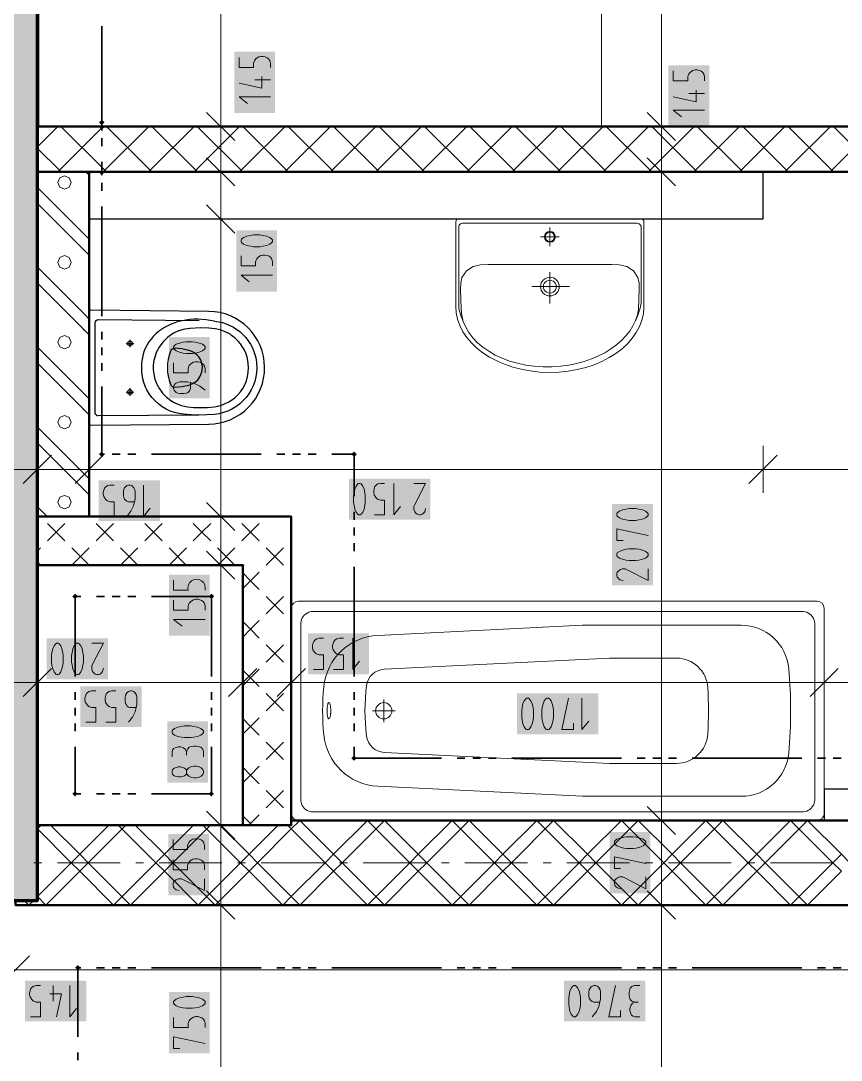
# Model space of a CAD drawing. Header units: millimetres. Extents: x 0 to 594, y 0 to 420.
# Drawn here: x 177.76 to 201.73, y 231.78 to 262.16 of the extents above; entities that cross this region are included whole.
import ezdxf

# ---------------------------------------------------------------- set-up
doc = ezdxf.new("R2010")
doc.units = ezdxf.units.MM
doc.header["$LTSCALE"] = 8
for name, color, linetype in [('PDF_Instalacni prizdivka do 1m', 7, 'Continuous'), ('PDF_Instalacni prizdivky', 7, 'Continuous'), ('PDF_Koty delkove', 7, 'Continuous'), ('PDF_Kuchyne', 7, 'Continuous'), ('PDF_Osy hlavni', 7, 'Continuous'), ('PDF_Pozarni useky', 7, 'Continuous'), ('PDF_Pricky CP', 7, 'Continuous'), ('PDF_Pricky zdene', 7, 'Continuous'), ('PDF_Sanita', 7, 'Continuous'), ('PDF_Steny akusticke', 7, 'Continuous'), ('PDF_Steny obvodove nosne', 7, 'Continuous')]:
    doc.layers.add(name, color=color, linetype=linetype)

msp = doc.modelspace()

# ---------------------------------------------------------------- hatches: boundary and pattern name
at = {"layer": 'PDF_Steny obvodove nosne', "true_color": 0xc0c0c0, "transparency": 33554559}
msp.add_hatch(color=9, dxfattribs=at).paths.add_polyline_path([(176.414, 316.773), (176.414, 236.45), (178.246, 236.45), (178.246, 319), (178.246, 321.269), (176.414, 320.656)])

# ---------------------------------------------------------------- linework, layer by layer
at = {"layer": 'PDF_Instalacni prizdivka do 1m', "lineweight": 25}
for points in [[(199.448, 257.744), (179.757, 257.744), (179.757, 256.371), (199.448, 256.371)], [(201.234, 238.786), (209.569, 238.786), (209.569, 239.702), (201.234, 239.702)]]:
    msp.add_lwpolyline(points, close=True, dxfattribs=at)
at = {"layer": 'PDF_Instalacni prizdivky', "lineweight": 50}
msp.add_lwpolyline([(178.246, 257.744), (178.246, 247.67), (178.246, 247.67), (179.757, 247.67), (179.757, 257.744), (178.291, 257.744)], close=True, dxfattribs=at)
at = {"layer": 'PDF_Instalacni prizdivky', "lineweight": 9}
for points in [[(179.757, 257.648), (179.661, 257.744)], [(179.757, 255.78), (179.619, 255.917), (178.246, 257.291)], [(179.386, 255.684), (178.246, 256.824)], [(179.619, 255.45), (179.386, 255.684)], [(179.757, 255.313), (179.619, 255.45)], [(179.757, 253.444), (179.619, 253.582), (178.246, 254.956)], [(179.386, 253.348), (178.246, 254.488)], [(179.619, 253.115), (179.386, 253.348)], [(179.757, 252.977), (179.619, 253.115)], [(179.757, 251.109), (179.619, 251.246), (178.246, 252.62)], [(179.386, 251.013), (178.246, 252.153)], [(179.619, 250.779), (179.386, 251.013)], [(179.757, 250.642), (179.619, 250.779)], [(179.757, 248.773), (179.619, 248.911), (178.246, 250.285)], [(179.386, 248.677), (178.246, 249.817)], [(179.619, 248.444), (179.386, 248.677)], [(179.757, 248.306), (179.619, 248.444)], [(178.525, 247.67), (178.246, 247.949)]]:
    msp.add_lwpolyline(points, dxfattribs=at)
for points in [[(179.035, 257.631), (178.897, 257.574), (178.839, 257.435), (178.897, 257.297), (179.035, 257.239), (179.174, 257.297), (179.232, 257.435), (179.174, 257.574)], [(179.035, 255.296), (178.897, 255.238), (178.839, 255.1), (178.897, 254.961), (179.035, 254.904), (179.174, 254.961), (179.232, 255.1), (179.174, 255.238)], [(179.035, 252.96), (178.897, 252.903), (178.839, 252.764), (178.897, 252.626), (179.035, 252.568), (179.174, 252.626), (179.232, 252.764), (179.174, 252.903)], [(179.035, 250.625), (178.897, 250.568), (178.839, 250.429), (178.897, 250.29), (179.035, 250.233), (179.174, 250.29), (179.232, 250.429), (179.174, 250.568)], [(179.035, 248.289), (178.897, 248.232), (178.839, 248.093), (178.897, 247.955), (179.035, 247.897), (179.174, 247.955), (179.232, 248.093), (179.174, 248.232)]]:
    msp.add_lwpolyline(points, close=True, dxfattribs=at)
at = {"layer": 'PDF_Instalacni prizdivky', "lineweight": 9, "transparency": 33554559}
for points in [[(179.584, 255.446), (179.564, 255.466), (179.605, 255.466), (179.584, 255.487)], [(179.584, 253.11), (179.564, 253.131), (179.605, 253.131), (179.584, 253.152)], [(179.584, 250.775), (179.564, 250.795), (179.605, 250.795), (179.584, 250.816)], [(179.584, 248.439), (179.564, 248.46), (179.605, 248.46), (179.584, 248.481)]]:
    msp.add_solid(points, dxfattribs=at)
at = {"layer": 'PDF_Koty delkove', "lineweight": 18}
for points in [[(183.6, 257.744), (183.6, 259.072), (183.6, 319)], [(196.478, 190.656), (196.478, 207.784), (196.478, 216.165), (196.478, 217.812), (196.478, 220.285), (196.478, 222.575), (196.478, 236.313), (196.478, 238.786), (196.478, 257.744), (196.478, 259.072), (196.478, 313.476)], [(184.136, 261.093), (184.136, 260.799), (184.563, 260.799), (184.563, 260.922), (184.594, 261.007), (184.64, 261.056), (184.716, 261.105), (184.776, 261.117), (184.837, 261.117), (184.899, 261.105), (184.959, 261.081), (185.005, 261.044), (185.036, 260.995), (185.052, 260.922), (185.052, 260.799)], [(196.822, 260.699), (196.822, 260.405), (197.249, 260.405), (197.249, 260.528), (197.28, 260.613), (197.325, 260.662), (197.401, 260.71), (197.462, 260.723), (197.523, 260.723), (197.585, 260.71), (197.645, 260.686), (197.691, 260.65), (197.722, 260.601), (197.738, 260.528), (197.738, 260.405)], [(184.807, 260.53), (184.807, 260.187), (184.136, 260.335)], [(185.052, 260.432), (184.594, 260.432)], [(197.493, 260.136), (197.493, 259.793), (196.822, 259.941)], [(185.052, 259.943), (184.136, 259.943), (184.379, 259.748)], [(197.738, 260.038), (197.28, 260.038)], [(184.012, 258.66), (183.188, 259.485)], [(196.89, 258.66), (196.065, 259.485)], [(197.738, 259.549), (196.822, 259.549), (197.065, 259.354)], [(184.287, 259.072), (183.6, 259.072), (182.913, 259.072)], [(197.164, 259.072), (196.478, 259.072), (195.791, 259.072)], [(184.012, 257.332), (183.188, 258.157)], [(196.89, 257.332), (196.065, 258.157)], [(184.287, 257.744), (183.6, 257.744), (182.913, 257.744)], [(183.6, 141.932), (183.6, 145.412), (183.6, 154.527), (183.6, 159.928), (183.6, 165.806), (183.6, 167.639), (183.6, 195.281), (183.6, 196.61), (183.6, 217.812), (183.6, 220.102), (183.6, 222.575), (183.6, 229.444), (183.6, 236.313), (183.6, 238.648), (183.6, 246.25), (183.6, 247.67), (183.6, 256.371), (183.6, 257.744)], [(197.164, 257.744), (196.478, 257.744), (195.791, 257.744)], [(184.012, 255.958), (183.188, 256.783)], [(184.287, 256.371), (183.6, 256.371), (182.913, 256.371)], [(184.742, 255.901), (184.559, 255.901), (184.468, 255.888), (184.361, 255.864), (184.27, 255.827), (184.208, 255.779), (184.194, 255.754), (184.194, 255.706), (184.208, 255.681), (184.27, 255.632), (184.361, 255.595), (184.468, 255.571), (184.559, 255.558), (184.742, 255.558)], [(184.742, 255.558), (184.834, 255.571), (184.941, 255.595), (185.033, 255.632), (185.094, 255.681), (185.11, 255.706), (185.11, 255.754), (185.094, 255.779), (185.033, 255.827), (184.941, 255.864), (184.834, 255.888), (184.742, 255.901)], [(184.194, 255.289), (184.194, 254.996), (184.621, 254.996), (184.621, 255.118), (184.652, 255.204), (184.697, 255.253), (184.773, 255.301), (184.834, 255.314), (184.895, 255.314), (184.957, 255.301), (185.017, 255.277), (185.063, 255.24), (185.094, 255.192), (185.11, 255.118), (185.11, 254.996)], [(185.11, 254.727), (184.194, 254.727), (184.437, 254.531)], [(182.394, 252.742), (182.302, 252.705), (182.241, 252.657), (182.226, 252.632), (182.226, 252.583), (182.241, 252.559), (182.302, 252.51), (182.394, 252.473), (182.501, 252.448), (182.592, 252.436), (182.775, 252.436), (182.866, 252.448), (182.974, 252.473), (183.065, 252.51), (183.127, 252.559), (183.142, 252.583), (183.142, 252.632), (183.127, 252.657), (183.065, 252.705), (182.974, 252.742), (182.866, 252.766), (182.775, 252.779)], [(182.775, 252.779), (182.592, 252.779), (182.501, 252.766), (182.394, 252.742)], [(182.226, 252.167), (182.226, 251.874), (182.653, 251.874), (182.653, 251.996), (182.684, 252.082), (182.73, 252.131), (182.806, 252.179), (182.866, 252.192), (182.928, 252.192), (182.989, 252.179), (183.05, 252.155), (183.095, 252.118), (183.127, 252.07), (183.142, 251.996), (183.142, 251.874)], [(183.142, 251.36), (182.989, 251.483), (182.836, 251.556), (182.623, 251.605), (182.408, 251.605), (182.348, 251.592), (182.302, 251.568), (182.272, 251.544), (182.241, 251.507), (182.226, 251.458), (182.226, 251.409), (182.241, 251.36), (182.272, 251.323), (182.302, 251.299), (182.348, 251.274), (182.408, 251.262), (182.531, 251.262), (182.592, 251.274), (182.653, 251.299), (182.699, 251.36), (182.714, 251.409), (182.714, 251.58)], [(178.658, 249.459), (177.833, 248.635)], [(178.246, 249.734), (178.246, 249.047), (178.246, 248.36)], [(180.169, 249.459), (179.345, 248.635)], [(179.757, 249.734), (179.757, 249.047), (179.757, 248.36)], [(199.86, 249.459), (199.036, 248.635)], [(199.448, 249.734), (199.448, 249.047), (199.448, 248.36)], [(210.576, 249.047), (209.569, 249.047), (204.276, 249.047), (199.448, 249.047), (179.757, 249.047), (178.246, 249.047), (176.368, 249.047)], [(180.193, 247.673), (180.486, 247.673), (180.486, 248.1), (180.364, 248.1), (180.279, 248.131), (180.23, 248.177), (180.181, 248.253), (180.169, 248.313), (180.169, 248.375), (180.181, 248.436), (180.205, 248.497), (180.242, 248.542), (180.29, 248.574), (180.364, 248.589), (180.486, 248.589)], [(180.768, 248.222), (180.756, 248.283), (180.756, 248.405), (180.768, 248.466), (180.792, 248.512), (180.817, 248.542), (180.853, 248.574), (180.902, 248.589), (180.951, 248.589), (181, 248.574), (181.037, 248.542), (181.061, 248.512), (181.086, 248.466), (181.098, 248.405), (181.098, 248.192), (181.049, 247.978), (180.976, 247.825), (180.853, 247.673)], [(181.343, 248.589), (181.343, 247.673), (181.538, 247.917)], [(188.095, 247.721), (188.389, 247.721), (188.389, 248.147), (188.266, 248.147), (188.181, 248.179), (188.132, 248.224), (188.083, 248.3), (188.071, 248.361), (188.071, 248.422), (188.083, 248.484), (188.108, 248.544), (188.144, 248.59), (188.193, 248.621), (188.266, 248.636), (188.389, 248.636)], [(188.658, 248.636), (188.658, 247.721), (188.853, 247.964)], [(189.245, 248.636), (189.588, 248.636), (189.269, 248.026), (189.245, 247.964), (189.245, 247.873), (189.269, 247.812), (189.306, 247.766), (189.343, 247.735), (189.392, 247.721), (189.44, 247.721), (189.489, 247.735)], [(181.074, 248.1), (180.902, 248.1), (180.853, 248.116), (180.817, 248.146), (180.792, 248.177), (180.768, 248.222)], [(184.012, 247.258), (183.188, 248.082)], [(184.287, 247.67), (183.6, 247.67), (182.913, 247.67)], [(189.489, 247.735), (189.526, 247.766), (189.563, 247.812), (189.588, 247.903)], [(195.724, 247.9), (195.541, 247.9), (195.45, 247.887), (195.343, 247.863), (195.251, 247.826), (195.19, 247.778), (195.175, 247.753), (195.175, 247.704), (195.19, 247.679), (195.251, 247.631), (195.343, 247.594), (195.45, 247.569), (195.541, 247.557), (195.724, 247.557), (195.815, 247.569), (195.923, 247.594), (196.014, 247.631)], [(196.014, 247.631), (196.076, 247.679), (196.091, 247.704), (196.091, 247.753), (196.076, 247.778), (196.014, 247.826), (195.923, 247.863), (195.815, 247.887), (195.724, 247.9)], [(195.358, 246.97), (195.175, 246.97), (195.175, 247.313), (196.091, 247.117)], [(184.012, 245.838), (183.188, 246.662)], [(184.287, 246.25), (183.6, 246.25), (182.913, 246.25)], [(196.091, 246.138), (196.091, 245.796), (195.48, 246.114), (195.419, 246.138), (195.327, 246.138), (195.267, 246.114), (195.221, 246.077)], [(195.221, 246.077), (195.19, 246.041), (195.175, 245.992), (195.175, 245.943), (195.19, 245.894), (195.221, 245.857), (195.267, 245.821), (195.358, 245.796)], [(182.226, 245.227), (182.226, 244.933), (182.653, 244.933), (182.653, 245.056), (182.684, 245.141), (182.73, 245.19), (182.806, 245.239), (182.866, 245.251), (182.928, 245.251), (182.989, 245.239), (183.05, 245.214), (183.095, 245.178), (183.127, 245.129), (183.142, 245.056), (183.142, 244.933)], [(183.142, 244.664), (182.226, 244.664), (182.47, 244.469)], [(186.284, 243.899), (186.296, 243.96), (186.32, 244.021), (186.357, 244.067), (186.406, 244.098), (186.479, 244.113), (186.602, 244.113)], [(186.895, 243.197), (187.189, 243.197), (187.189, 243.624), (187.066, 243.624), (186.981, 243.655), (186.932, 243.701), (186.883, 243.777), (186.871, 243.838), (186.871, 243.899), (186.883, 243.96), (186.908, 244.021), (186.944, 244.067), (186.993, 244.098), (187.066, 244.113), (187.189, 244.113)], [(187.458, 244.113), (187.458, 243.197), (187.653, 243.441)], [(178.853, 243.052), (178.878, 243.066), (178.926, 243.128), (178.963, 243.219), (178.988, 243.326), (179, 243.417), (179, 243.6), (178.988, 243.692), (178.963, 243.799), (178.926, 243.891), (178.878, 243.952), (178.853, 243.968), (178.804, 243.968), (178.779, 243.952), (178.731, 243.891), (178.694, 243.799), (178.67, 243.692), (178.657, 243.6)], [(179.832, 243.968), (180.174, 243.968), (179.856, 243.357), (179.832, 243.295), (179.832, 243.204), (179.856, 243.143), (179.893, 243.097), (179.929, 243.066), (179.978, 243.052), (180.027, 243.052), (180.076, 243.066), (180.113, 243.097), (180.149, 243.143), (180.174, 243.234)], [(186.308, 243.197), (186.602, 243.197), (186.602, 243.624), (186.479, 243.624), (186.394, 243.655), (186.345, 243.701), (186.296, 243.777), (186.284, 243.838), (186.284, 243.899)], [(178.246, 243.504), (178.246, 242.817), (178.246, 242.13)], [(178.657, 243.6), (178.657, 243.417), (178.67, 243.326), (178.694, 243.219), (178.731, 243.128), (178.779, 243.066), (178.804, 243.052), (178.853, 243.052)], [(184.245, 243.504), (184.245, 242.817), (184.245, 242.13)], [(185.664, 243.504), (185.664, 242.817), (185.664, 242.13)], [(201.234, 243.504), (201.234, 242.817), (201.234, 242.13)], [(178.658, 243.229), (177.833, 242.405)], [(184.657, 243.229), (183.832, 242.405)], [(186.076, 243.229), (185.252, 242.405)], [(201.646, 243.229), (200.822, 242.405)], [(209.569, 242.817), (206.008, 242.817), (202.303, 242.817), (201.234, 242.817), (199.958, 242.817), (196.414, 242.817), (185.664, 242.817), (184.245, 242.817), (178.246, 242.817), (176.414, 242.817), (167.072, 242.817), (164.736, 242.817)], [(179.633, 242.358), (179.646, 242.42), (179.67, 242.48), (179.707, 242.526), (179.755, 242.557), (179.828, 242.573), (179.951, 242.573)], [(180.244, 241.657), (180.538, 241.657), (180.538, 242.084), (180.415, 242.084), (180.33, 242.115), (180.281, 242.161), (180.233, 242.237), (180.22, 242.297), (180.22, 242.358), (180.233, 242.42), (180.257, 242.48), (180.294, 242.526), (180.342, 242.557), (180.415, 242.573), (180.538, 242.573)], [(181.125, 242.084), (180.954, 242.084), (180.905, 242.099), (180.868, 242.129), (180.844, 242.161), (180.82, 242.205), (180.807, 242.267), (180.807, 242.389), (180.82, 242.45), (180.844, 242.496), (180.868, 242.526), (180.905, 242.557), (180.954, 242.573), (181.003, 242.573), (181.052, 242.557), (181.088, 242.526), (181.113, 242.496), (181.138, 242.45), (181.15, 242.389), (181.15, 242.175), (181.101, 241.962), (181.027, 241.809), (180.905, 241.657)], [(179.657, 241.657), (179.951, 241.657), (179.951, 242.084), (179.828, 242.084), (179.743, 242.115), (179.694, 242.161), (179.646, 242.237), (179.633, 242.297), (179.633, 242.358)], [(192.984, 241.992), (192.984, 241.809), (192.997, 241.718), (193.021, 241.611), (193.057, 241.52), (193.106, 241.458), (193.131, 241.443), (193.179, 241.443), (193.204, 241.458), (193.253, 241.52), (193.289, 241.611), (193.314, 241.718), (193.327, 241.809), (193.327, 241.992), (193.314, 242.084), (193.289, 242.191), (193.253, 242.282), (193.204, 242.344), (193.179, 242.359), (193.131, 242.359), (193.106, 242.344), (193.057, 242.282), (193.021, 242.191)], [(193.021, 242.191), (192.997, 242.084), (192.984, 241.992)], [(193.914, 241.626), (193.914, 241.443), (193.571, 241.443), (193.766, 242.359)], [(194.158, 242.359), (194.158, 241.443), (194.353, 241.687)], [(183.064, 240.876), (183.018, 240.925), (182.942, 240.949), (182.88, 240.961), (182.819, 240.961), (182.743, 240.949), (182.683, 240.925), (182.637, 240.876), (182.606, 240.79)], [(182.179, 240.644), (182.179, 240.79), (182.193, 240.84), (182.225, 240.888), (182.27, 240.913), (182.361, 240.937), (182.422, 240.937), (182.514, 240.913), (182.575, 240.864), (182.606, 240.79), (182.606, 240.693)], [(183.095, 240.644), (183.095, 240.815), (183.064, 240.876)], [(182.606, 240.154), (182.59, 240.13), (182.544, 240.093), (182.484, 240.069), (182.422, 240.057), (182.361, 240.057), (182.301, 240.069), (182.239, 240.093), (182.193, 240.142), (182.179, 240.179), (182.179, 240.228), (182.193, 240.264), (182.239, 240.313), (182.301, 240.338), (182.361, 240.35), (182.422, 240.35), (182.484, 240.338), (182.544, 240.313), (182.59, 240.277), (182.606, 240.253)], [(182.819, 240.374), (182.743, 240.362), (182.667, 240.326), (182.621, 240.277), (182.606, 240.253), (182.606, 240.154), (182.621, 240.13), (182.667, 240.081), (182.743, 240.044), (182.819, 240.032), (182.88, 240.032), (182.956, 240.044), (183.033, 240.081), (183.079, 240.13), (183.095, 240.179), (183.095, 240.228), (183.079, 240.277), (183.033, 240.326), (182.956, 240.362), (182.88, 240.374)], [(182.88, 240.374), (182.819, 240.374)], [(196.89, 238.374), (196.065, 239.198)], [(184.012, 238.236), (183.188, 239.06)], [(184.287, 238.648), (183.6, 238.648), (182.913, 238.648)], [(197.164, 238.786), (196.478, 238.786), (195.791, 238.786)], [(182.207, 238.228), (182.207, 237.934), (182.634, 237.934), (182.634, 238.057), (182.665, 238.142), (182.711, 238.191), (182.787, 238.24), (182.847, 238.252), (182.909, 238.252), (182.97, 238.24), (183.031, 238.216), (183.076, 238.179), (183.108, 238.13), (183.123, 238.057), (183.123, 237.934)], [(182.207, 237.641), (182.207, 237.347), (182.634, 237.347), (182.634, 237.47), (182.665, 237.555), (182.711, 237.604), (182.787, 237.653), (182.847, 237.665), (182.909, 237.665), (182.97, 237.653), (183.031, 237.628), (183.076, 237.592), (183.108, 237.543), (183.123, 237.47), (183.123, 237.347)], [(195.286, 237.378), (195.104, 237.378), (195.104, 237.721), (196.02, 237.526)], [(183.123, 237.078), (183.123, 236.735), (182.512, 237.054), (182.451, 237.078), (182.359, 237.078), (182.299, 237.054), (182.253, 237.017), (182.222, 236.98), (182.207, 236.931), (182.207, 236.883), (182.222, 236.834), (182.253, 236.797), (182.299, 236.76), (182.389, 236.735)], [(196.02, 237.134), (196.02, 236.791), (195.409, 237.109), (195.347, 237.134), (195.256, 237.134), (195.195, 237.109), (195.15, 237.073), (195.118, 237.036), (195.104, 236.987), (195.104, 236.938), (195.118, 236.889), (195.15, 236.853), (195.195, 236.816), (195.286, 236.791)], [(184.012, 235.901), (183.188, 236.725)], [(196.89, 235.901), (196.065, 236.725)], [(184.287, 236.313), (183.6, 236.313), (182.913, 236.313)], [(197.164, 236.313), (196.478, 236.313), (195.791, 236.313)], [(178.017, 234.832), (177.192, 234.008)], [(276.428, 234.42), (225.78, 234.42), (218.727, 234.42), (212.041, 234.42), (177.604, 234.42), (176.276, 234.42), (164.736, 234.42), (156.493, 234.42), (151.365, 234.42)], [(178.041, 233.046), (178.334, 233.046), (178.334, 233.473), (178.212, 233.473), (178.126, 233.504), (178.077, 233.55), (178.029, 233.626), (178.016, 233.686), (178.016, 233.748), (178.029, 233.809), (178.053, 233.87), (178.09, 233.915), (178.138, 233.946), (178.212, 233.962), (178.334, 233.962)], [(178.701, 233.962), (178.701, 233.504)], [(179.191, 233.962), (179.191, 233.046), (179.386, 233.29)], [(193.771, 233.595), (193.771, 233.412), (193.783, 233.321), (193.807, 233.214), (193.844, 233.122), (193.893, 233.061), (193.918, 233.046), (193.966, 233.046), (193.991, 233.061), (194.039, 233.122), (194.076, 233.214), (194.101, 233.321), (194.113, 233.412), (194.113, 233.595), (194.101, 233.686), (194.076, 233.794), (194.039, 233.885), (193.991, 233.946), (193.966, 233.962), (193.918, 233.962), (193.893, 233.946), (193.844, 233.885), (193.807, 233.794), (193.783, 233.686)], [(194.676, 233.473), (194.505, 233.473), (194.455, 233.489), (194.419, 233.519), (194.395, 233.55), (194.37, 233.595), (194.358, 233.656), (194.358, 233.778), (194.37, 233.839), (194.395, 233.885), (194.419, 233.915), (194.455, 233.946), (194.505, 233.962), (194.553, 233.962), (194.602, 233.946), (194.639, 233.915), (194.663, 233.885), (194.688, 233.839), (194.701, 233.778), (194.701, 233.565), (194.651, 233.351), (194.578, 233.198), (194.455, 233.046)], [(195.288, 233.228), (195.288, 233.046), (194.945, 233.046), (195.14, 233.962)], [(195.85, 233.962), (195.679, 233.962), (195.618, 233.931), (195.569, 233.885), (195.545, 233.809), (195.532, 233.748), (195.532, 233.686), (195.545, 233.61), (195.569, 233.55)], [(178.603, 233.717), (178.946, 233.717), (178.799, 233.046)], [(193.783, 233.686), (193.771, 233.595)], [(182.775, 233.637), (182.592, 233.637), (182.501, 233.624), (182.394, 233.6), (182.302, 233.563), (182.241, 233.515), (182.226, 233.49), (182.226, 233.442), (182.241, 233.417), (182.302, 233.368), (182.394, 233.332), (182.501, 233.307), (182.592, 233.294), (182.775, 233.294), (182.866, 233.307), (182.974, 233.332), (183.065, 233.368)], [(183.065, 233.368), (183.127, 233.417), (183.142, 233.442), (183.142, 233.49), (183.127, 233.515), (183.065, 233.563), (182.974, 233.6), (182.866, 233.624), (182.775, 233.637)], [(195.85, 233.046), (195.703, 233.046), (195.654, 233.061), (195.605, 233.092), (195.581, 233.138), (195.556, 233.228), (195.556, 233.29), (195.581, 233.381), (195.63, 233.443), (195.703, 233.473), (195.801, 233.473)], [(195.569, 233.55), (195.618, 233.504), (195.703, 233.473)], [(182.226, 233.026), (182.226, 232.732), (182.653, 232.732), (182.653, 232.855), (182.684, 232.94), (182.73, 232.989), (182.806, 233.037), (182.866, 233.05), (182.928, 233.05), (182.989, 233.037), (183.05, 233.013), (183.095, 232.976), (183.127, 232.928), (183.142, 232.855), (183.142, 232.732)], [(182.408, 232.12), (182.226, 232.12), (182.226, 232.463), (183.142, 232.267)]]:
    msp.add_lwpolyline(points, dxfattribs=at)
for points in [[(187.484, 248.269), (187.484, 248.086), (187.496, 247.995), (187.52, 247.888), (187.557, 247.797), (187.606, 247.735), (187.63, 247.721), (187.679, 247.721), (187.704, 247.735), (187.752, 247.797), (187.789, 247.888), (187.814, 247.995), (187.826, 248.086), (187.826, 248.269), (187.814, 248.361), (187.789, 248.468), (187.752, 248.56), (187.704, 248.621), (187.679, 248.636), (187.63, 248.636), (187.606, 248.621), (187.557, 248.56), (187.52, 248.468), (187.496, 248.361)], [(195.724, 246.725), (195.541, 246.725), (195.45, 246.713), (195.343, 246.689), (195.251, 246.652), (195.19, 246.604), (195.175, 246.579), (195.175, 246.53), (195.19, 246.505), (195.251, 246.457), (195.343, 246.42), (195.45, 246.395), (195.541, 246.383), (195.724, 246.383), (195.815, 246.395), (195.923, 246.42), (196.014, 246.457), (196.076, 246.505), (196.091, 246.53), (196.091, 246.579), (196.076, 246.604), (196.014, 246.652), (195.923, 246.689), (195.815, 246.713)], [(179.245, 243.6), (179.245, 243.417), (179.257, 243.326), (179.281, 243.219), (179.318, 243.128), (179.366, 243.066), (179.391, 243.052), (179.44, 243.052), (179.465, 243.066), (179.513, 243.128), (179.55, 243.219), (179.575, 243.326), (179.587, 243.417), (179.587, 243.6), (179.575, 243.692), (179.55, 243.799), (179.513, 243.891), (179.465, 243.952), (179.44, 243.968), (179.391, 243.968), (179.366, 243.952), (179.318, 243.891), (179.281, 243.799), (179.257, 243.692)], [(192.397, 241.992), (192.397, 241.809), (192.409, 241.718), (192.434, 241.611), (192.47, 241.52), (192.519, 241.458), (192.544, 241.443), (192.592, 241.443), (192.617, 241.458), (192.666, 241.52), (192.702, 241.611), (192.727, 241.718), (192.74, 241.809), (192.74, 241.992), (192.727, 242.084), (192.702, 242.191), (192.666, 242.282), (192.617, 242.344), (192.592, 242.359), (192.544, 242.359), (192.519, 242.344), (192.47, 242.282), (192.434, 242.191), (192.409, 242.084)], [(182.727, 241.549), (182.544, 241.549), (182.454, 241.536), (182.346, 241.512), (182.255, 241.475), (182.193, 241.427), (182.179, 241.402), (182.179, 241.353), (182.193, 241.328), (182.255, 241.28), (182.346, 241.243), (182.454, 241.218), (182.544, 241.206), (182.727, 241.206), (182.819, 241.218), (182.926, 241.243), (183.018, 241.28), (183.079, 241.328), (183.095, 241.353), (183.095, 241.402), (183.079, 241.427), (183.018, 241.475), (182.926, 241.512), (182.819, 241.536)], [(195.652, 238.308), (195.469, 238.308), (195.378, 238.295), (195.271, 238.271), (195.18, 238.234), (195.118, 238.186), (195.104, 238.161), (195.104, 238.113), (195.118, 238.088), (195.18, 238.039), (195.271, 238.003), (195.378, 237.978), (195.469, 237.965), (195.652, 237.965), (195.744, 237.978), (195.851, 238.003), (195.943, 238.039), (196.004, 238.088), (196.02, 238.113), (196.02, 238.161), (196.004, 238.186), (195.943, 238.234), (195.851, 238.271), (195.744, 238.295)]]:
    msp.add_lwpolyline(points, close=True, dxfattribs=at)
msp.add_lwpolyline([(182.226, 245.814), (182.226, 245.52), (182.653, 245.52, -1.306811), (183.142, 245.52)], format="xyb", dxfattribs=at)
at = {"layer": 'PDF_Koty delkove', "color": 7, "lineweight": 18, "true_color": 0xffffff, "transparency": 33554559}
for points in [[(185.189, 259.463), (185.189, 261.254), (183.998, 259.463), (183.998, 261.254)], [(197.875, 259.069), (197.875, 260.86), (196.684, 259.069), (196.684, 260.86)], [(185.247, 254.246), (185.247, 256.038), (184.056, 254.246), (184.056, 256.038)], [(183.279, 251.124), (183.279, 252.916), (182.089, 251.124), (182.089, 252.916)], [(181.823, 248.726), (180.031, 248.726), (181.823, 247.536), (180.031, 247.536)], [(189.725, 248.774), (187.347, 248.774), (189.725, 247.583), (187.347, 247.583)], [(196.228, 245.658), (196.228, 248.037), (195.038, 245.658), (195.038, 248.037)], [(183.279, 244.184), (183.279, 245.975), (182.089, 244.184), (182.089, 245.975)], [(180.312, 244.105), (178.52, 244.105), (180.312, 242.914), (178.52, 242.914)], [(187.938, 244.251), (186.147, 244.251), (187.938, 243.06), (186.147, 243.06)], [(181.287, 242.71), (179.496, 242.71), (181.287, 241.519), (179.496, 241.519)], [(194.638, 242.497), (192.26, 242.497), (194.638, 241.306), (192.26, 241.306)], [(183.232, 239.894), (183.232, 241.686), (182.041, 239.894), (182.041, 241.686)], [(183.26, 236.598), (183.26, 238.389), (182.07, 236.598), (182.07, 238.389)], [(196.157, 236.654), (196.157, 238.445), (194.966, 236.654), (194.966, 238.445)], [(179.671, 234.099), (177.879, 234.099), (179.671, 232.909), (177.879, 232.909)], [(196.012, 234.099), (193.634, 234.099), (196.012, 232.909), (193.634, 232.909)], [(183.279, 231.983), (183.279, 233.774), (182.089, 231.983), (182.089, 233.774)]]:
    msp.add_solid(points, dxfattribs=at)
at = {"layer": 'PDF_Kuchyne', "lineweight": 13}
msp.add_lwpolyline([(183.787, 275.558), (183.787, 264.568), (194.731, 264.568), (194.731, 259.072), (178.291, 259.072), (178.291, 264.568), (178.291, 275.558), (178.291, 281.053), (189.282, 281.053), (189.282, 275.558)], close=True, dxfattribs=at)
at = {"layer": 'PDF_Osy hlavni', "lineweight": 18}
for points in [[(178.372, 237.549), (178.143, 237.549)], [(180.662, 237.549), (178.83, 237.549)], [(181.349, 237.549), (181.12, 237.549)], [(183.638, 237.549), (181.806, 237.549)], [(184.325, 237.549), (184.096, 237.549)], [(186.615, 237.549), (184.783, 237.549)], [(187.302, 237.549), (187.073, 237.549)], [(189.591, 237.549), (187.76, 237.549)], [(190.278, 237.549), (190.049, 237.549)], [(192.568, 237.549), (190.736, 237.549)], [(193.255, 237.549), (193.026, 237.549)], [(195.545, 237.549), (193.713, 237.549)], [(196.232, 237.549), (196.003, 237.549)], [(198.521, 237.549), (196.69, 237.549)], [(199.208, 237.549), (198.979, 237.549)], [(201.498, 237.549), (199.666, 237.549)]]:
    msp.add_lwpolyline(points, dxfattribs=at)
at = {"layer": 'PDF_Pozarni useky', "lineweight": 35}
for points in [[(180.123, 259.191), (180.123, 262.001)], [(180.127, 258.957), (180.128, 259.055), (180.123, 259.191)], [(180.126, 258.499), (180.127, 258.728)], [(180.123, 257.73), (180.124, 258.041)], [(180.123, 257.65), (180.123, 257.73)], [(180.123, 257.193), (180.123, 257.422)], [(180.123, 253.529), (180.123, 256.735)], [(180.123, 252.842), (180.123, 253.071)], [(180.123, 252.384), (180.123, 252.613)], [(180.123, 251.926), (180.123, 252.155)], [(180.204, 249.49), (180.123, 249.49), (180.123, 251.468)], [(180.662, 249.49), (180.433, 249.49)], [(181.12, 249.49), (180.891, 249.49)], [(184.783, 249.49), (181.577, 249.49)], [(185.47, 249.49), (185.241, 249.49)], [(185.928, 249.49), (185.699, 249.49)], [(186.386, 249.49), (186.157, 249.49)], [(187.496, 249.49), (186.844, 249.49)], [(187.496, 248.263), (187.496, 249.49)], [(187.496, 247.576), (187.496, 247.805)], [(187.496, 247.118), (187.496, 247.347)], [(187.496, 246.66), (187.496, 246.889)], [(187.496, 242.997), (187.496, 246.202)], [(179.517, 245.334), (179.345, 245.334)], [(179.345, 242.997), (179.345, 245.334)], [(180.204, 245.334), (179.975, 245.334)], [(180.662, 245.334), (180.433, 245.334)], [(181.12, 245.334), (180.891, 245.334)], [(183.329, 245.334), (181.577, 245.334)], [(183.329, 242.997), (183.329, 245.334)], [(179.345, 242.31), (179.345, 242.539)], [(183.329, 242.31), (183.329, 242.539)], [(187.496, 242.31), (187.496, 242.539)], [(179.345, 241.852), (179.345, 242.081)], [(183.329, 241.852), (183.329, 242.081)], [(187.496, 241.852), (187.496, 242.081)], [(179.345, 241.394), (179.345, 241.623)], [(183.329, 241.394), (183.329, 241.623)], [(187.496, 241.394), (187.496, 241.623)], [(179.345, 239.564), (179.345, 240.936)], [(183.329, 240.936), (183.329, 239.564), (181.577, 239.564)], [(190.049, 240.606), (187.496, 240.606), (187.496, 240.936)], [(190.736, 240.606), (190.507, 240.606)], [(191.194, 240.606), (190.965, 240.606)], [(191.652, 240.606), (191.423, 240.606)], [(195.316, 240.606), (192.11, 240.606)], [(196.003, 240.606), (195.774, 240.606)], [(196.461, 240.606), (196.232, 240.606)], [(196.918, 240.606), (196.69, 240.606)], [(200.582, 240.606), (197.376, 240.606)], [(201.269, 240.606), (201.04, 240.606)], [(201.727, 240.606), (201.498, 240.606)], [(179.517, 239.564), (179.345, 239.564)], [(180.204, 239.564), (179.975, 239.564)], [(180.662, 239.564), (180.433, 239.564)], [(181.12, 239.564), (180.891, 239.564)], [(179.427, 232.464), (179.427, 234.481)], [(179.517, 234.481), (179.427, 234.481)], [(180.204, 234.481), (179.975, 234.481)], [(180.662, 234.481), (180.433, 234.481)], [(181.12, 234.481), (180.891, 234.481)], [(184.783, 234.481), (181.577, 234.481)], [(185.47, 234.481), (185.241, 234.481)], [(185.928, 234.481), (185.699, 234.481)], [(186.386, 234.481), (186.157, 234.481)], [(190.049, 234.481), (186.844, 234.481)], [(190.736, 234.481), (190.507, 234.481)], [(191.194, 234.481), (190.965, 234.481)], [(191.652, 234.481), (191.423, 234.481)], [(195.316, 234.481), (192.11, 234.481)], [(196.003, 234.481), (195.774, 234.481)], [(196.461, 234.481), (196.232, 234.481)], [(196.918, 234.481), (196.69, 234.481)], [(200.582, 234.481), (197.376, 234.481)], [(201.269, 234.481), (201.04, 234.481)], [(201.727, 234.481), (201.498, 234.481)], [(179.427, 231.777), (179.427, 232.006)]]:
    msp.add_lwpolyline(points, dxfattribs=at)
at = {"layer": 'PDF_Pozarni useky', "lineweight": 35, "transparency": 33554559}
for points in [[(180.123, 259.11), (180.043, 259.191), (180.203, 259.191), (180.123, 259.271)], [(180.127, 258.975), (180.047, 259.055), (180.208, 259.054), (180.128, 259.135)], [(180.123, 257.65), (180.043, 257.73), (180.203, 257.73), (180.123, 257.81)], [(180.123, 257.65), (180.043, 257.73), (180.203, 257.73), (180.123, 257.81)], [(180.123, 249.41), (180.043, 249.49), (180.203, 249.49), (180.123, 249.57)], [(180.203, 249.49), (180.123, 249.41), (180.123, 249.57), (180.043, 249.49)], [(187.576, 249.49), (187.496, 249.41), (187.496, 249.57), (187.416, 249.49)], [(187.496, 249.41), (187.416, 249.49), (187.576, 249.49), (187.496, 249.57)], [(179.425, 245.334), (179.345, 245.254), (179.345, 245.414), (179.264, 245.334)], [(179.345, 245.254), (179.264, 245.334), (179.425, 245.334), (179.345, 245.414)], [(183.329, 245.254), (183.248, 245.334), (183.409, 245.334), (183.329, 245.414)], [(183.409, 245.334), (183.329, 245.254), (183.329, 245.414), (183.248, 245.334)], [(187.496, 240.526), (187.416, 240.606), (187.576, 240.606), (187.496, 240.686)], [(187.576, 240.606), (187.496, 240.526), (187.496, 240.686), (187.416, 240.606)], [(179.425, 239.564), (179.345, 239.484), (179.345, 239.644), (179.264, 239.564)], [(179.345, 239.484), (179.264, 239.564), (179.425, 239.564), (179.345, 239.644)], [(183.409, 239.564), (183.329, 239.484), (183.329, 239.644), (183.248, 239.564)], [(183.329, 239.484), (183.248, 239.564), (183.409, 239.564), (183.329, 239.644)], [(179.427, 234.401), (179.347, 234.481), (179.507, 234.481), (179.427, 234.561)], [(179.507, 234.481), (179.427, 234.401), (179.427, 234.561), (179.347, 234.481)]]:
    msp.add_solid(points, dxfattribs=at)
at = {"layer": 'PDF_Pricky CP', "lineweight": 50}
msp.add_lwpolyline([(185.664, 246.25), (185.664, 247.67), (179.757, 247.67), (178.246, 247.67), (178.246, 246.25), (184.245, 246.25), (184.245, 238.648), (185.664, 238.648), (185.664, 238.786), (185.664, 246.25)], dxfattribs=at)
at = {"layer": 'PDF_Pricky CP', "lineweight": 9}
for points in [[(178.339, 247.667), (178.337, 247.67)], [(179.253, 247.67), (179.251, 247.667)], [(179.759, 247.667), (179.757, 247.67)], [(180.673, 247.67), (180.67, 247.667)], [(181.179, 247.667), (181.176, 247.67)], [(182.092, 247.67), (182.09, 247.667)], [(182.598, 247.667), (182.596, 247.67)], [(183.512, 247.67), (183.51, 247.667)], [(184.018, 247.667), (184.016, 247.67)], [(184.931, 247.67), (184.929, 247.667)], [(185.437, 247.667), (185.435, 247.67)], [(179.049, 246.958), (178.795, 247.212), (178.541, 247.466)], [(178.541, 246.958), (178.795, 247.212), (179.049, 247.466)], [(180.215, 247.212), (179.961, 247.466)], [(180.469, 246.958), (180.215, 247.212), (180.469, 247.466)], [(181.634, 247.212), (181.38, 247.466)], [(181.888, 246.958), (181.634, 247.212), (181.888, 247.466)], [(183.054, 247.212), (182.8, 247.466)], [(183.308, 246.958), (183.054, 247.212), (183.308, 247.466)], [(184.473, 247.212), (184.219, 247.466)], [(184.728, 246.958), (184.473, 247.212), (184.728, 247.466)], [(185.664, 247.441), (185.639, 247.466)], [(180.215, 247.212), (179.961, 246.958)], [(181.634, 247.212), (181.38, 246.958)], [(183.054, 247.212), (182.8, 246.958)], [(184.473, 247.212), (184.219, 246.958)], [(178.339, 246.756), (178.246, 246.662)], [(179.757, 246.25), (179.251, 246.756)], [(179.759, 246.756), (179.253, 246.25)], [(181.176, 246.25), (180.67, 246.756)], [(181.179, 246.756), (180.673, 246.25)], [(182.596, 246.25), (182.09, 246.756)], [(182.598, 246.756), (182.092, 246.25)], [(184.016, 246.25), (183.51, 246.756)], [(184.018, 246.756), (183.512, 246.25)], [(185.435, 246.25), (184.929, 246.756)], [(185.437, 246.756), (184.931, 246.25)], [(185.664, 246.983), (185.639, 246.958)], [(178.337, 246.25), (178.246, 246.342)], [(184.931, 246.25), (184.929, 246.248)], [(185.437, 246.248), (185.435, 246.25)], [(184.245, 245.563), (184.473, 245.792), (184.728, 246.046)], [(184.728, 245.538), (184.473, 245.792), (184.245, 246.021)], [(185.664, 246.021), (185.639, 246.046)], [(185.664, 245.563), (185.639, 245.538)], [(185.437, 244.828), (184.929, 245.336)], [(185.437, 245.336), (184.929, 244.828)], [(184.245, 244.144), (184.473, 244.373), (184.728, 244.627)], [(184.728, 244.118), (184.473, 244.373), (184.245, 244.602)], [(185.664, 244.602), (185.639, 244.627)], [(185.664, 244.144), (185.639, 244.118)], [(185.437, 243.409), (184.929, 243.917)], [(185.437, 243.917), (184.929, 243.409)], [(184.245, 242.724), (184.473, 242.953), (184.728, 243.207)], [(184.728, 242.699), (184.473, 242.953), (184.245, 243.182)], [(185.664, 243.182), (185.639, 243.207)], [(185.437, 241.989), (184.929, 242.497)], [(185.437, 242.497), (184.929, 241.989)], [(185.664, 242.724), (185.639, 242.699)], [(184.245, 241.304), (184.473, 241.533), (184.728, 241.787)], [(184.728, 241.279), (184.473, 241.533), (184.245, 241.762)], [(185.664, 241.762), (185.639, 241.787)], [(185.664, 241.304), (185.639, 241.279)], [(185.437, 240.569), (184.929, 241.078)], [(185.437, 241.078), (184.929, 240.569)], [(184.245, 239.885), (184.473, 240.114), (184.728, 240.368)], [(184.728, 239.86), (184.473, 240.114), (184.245, 240.343)], [(185.664, 240.343), (185.639, 240.368)], [(185.664, 239.885), (185.639, 239.86)], [(185.437, 239.15), (184.929, 239.658)], [(185.437, 239.658), (184.929, 239.15)], [(184.519, 238.648), (184.473, 238.694), (184.245, 238.923)], [(184.428, 238.648), (184.473, 238.694), (184.728, 238.948)], [(185.664, 238.923), (185.639, 238.948)]]:
    msp.add_lwpolyline(points, dxfattribs=at)
at = {"layer": 'PDF_Pricky zdene', "lineweight": 50}
msp.add_lwpolyline([(209.248, 259.53), (210.576, 259.53), (210.576, 257.928), (210.576, 257.744), (209.569, 257.744), (209.248, 257.744), (178.291, 257.744), (178.246, 257.744), (178.246, 259.072), (178.291, 259.072), (209.248, 259.072), (209.248, 259.53)], dxfattribs=at)
at = {"layer": 'PDF_Pricky zdene', "lineweight": 9}
for points in [[(178.841, 259.072), (178.246, 258.477)], [(180.169, 259.072), (178.887, 257.79), (178.841, 257.744)], [(180.26, 257.744), (180.215, 257.79), (178.932, 259.072)], [(181.497, 259.072), (180.215, 257.79), (180.169, 257.744)], [(181.588, 257.744), (181.543, 257.79), (180.26, 259.072)], [(182.825, 259.072), (181.543, 257.79), (181.497, 257.744)], [(182.917, 257.744), (182.871, 257.79), (181.588, 259.072)], [(184.153, 259.072), (182.871, 257.79), (182.825, 257.744)], [(184.245, 257.744), (184.199, 257.79), (182.917, 259.072)], [(185.481, 259.072), (184.199, 257.79), (184.153, 257.744)], [(185.573, 257.744), (185.527, 257.79), (184.245, 259.072)], [(186.809, 259.072), (185.527, 257.79), (185.481, 257.744)], [(186.901, 257.744), (186.855, 257.79), (185.573, 259.072)], [(188.137, 259.072), (186.855, 257.79), (186.809, 257.744)], [(188.229, 257.744), (188.183, 257.79), (186.901, 259.072)], [(189.465, 259.072), (188.183, 257.79), (188.137, 257.744)], [(189.557, 257.744), (189.511, 257.79), (188.229, 259.072)], [(190.793, 259.072), (189.511, 257.79), (189.465, 257.744)], [(190.885, 257.744), (190.839, 257.79), (189.557, 259.072)], [(192.121, 259.072), (190.839, 257.79), (190.793, 257.744)], [(192.213, 257.744), (192.167, 257.79), (190.885, 259.072)], [(193.449, 259.072), (192.167, 257.79), (192.121, 257.744)], [(193.541, 257.744), (193.495, 257.79), (192.213, 259.072)], [(194.777, 259.072), (193.495, 257.79), (193.449, 257.744)], [(194.869, 257.744), (194.823, 257.79), (193.541, 259.072)], [(196.105, 259.072), (194.823, 257.79), (194.777, 257.744)], [(196.197, 257.744), (196.151, 257.79), (194.869, 259.072)], [(197.433, 259.072), (196.151, 257.79), (196.105, 257.744)], [(197.525, 257.744), (197.479, 257.79), (196.197, 259.072)], [(198.761, 259.072), (197.479, 257.79), (197.433, 257.744)], [(198.853, 257.744), (198.807, 257.79), (197.525, 259.072)], [(200.089, 259.072), (198.807, 257.79), (198.761, 257.744)], [(200.181, 257.744), (200.135, 257.79), (198.853, 259.072)], [(201.417, 259.072), (200.135, 257.79), (200.089, 257.744)], [(201.509, 257.744), (201.463, 257.79), (200.181, 259.072)], [(202.745, 259.072), (201.463, 257.79), (201.417, 257.744)], [(202.837, 257.744), (202.791, 257.79), (201.509, 259.072)], [(178.932, 257.744), (178.887, 257.79), (178.246, 258.431)]]:
    msp.add_lwpolyline(points, dxfattribs=at)
at = {"layer": 'PDF_Sanita', "lineweight": 13}
for points in [[(190.472, 253.823), (190.472, 256.287, -0.414092), (190.554, 256.371), (190.556, 256.371), (190.574, 256.371), (195.866, 256.37), (195.884, 256.37), (195.886, 256.37), (195.884, 256.37), (195.866, 256.37)], [(195.884, 256.37, -0.413999), (195.968, 256.286), (195.968, 253.813, -0.003395), (195.968, 253.796)], [(201.024, 245.197), (201.023, 245.197), (185.875, 245.197, 0.414212), (185.664, 244.986), (185.664, 238.996, 0.414247), (185.875, 238.786), (201.023, 238.786, 0.414247), (201.234, 238.996), (201.234, 244.986, 0.414212), (201.024, 245.197)], [(187.861, 241.258, 0.364848), (188.38, 240.776), (194.967, 240.451), (196.92, 240.452, 0.395988), (197.833, 241.311, 0.031026), (197.833, 242.671, 0.395976), (196.92, 243.53), (194.967, 243.531), (188.38, 243.206, 0.364864), (187.861, 242.724)]]:
    msp.add_lwpolyline(points, format="xyb", dxfattribs=at)
for points in [[(190.557, 256.154), (190.557, 254.807)], [(195.7, 256.25), (190.741, 256.25)], [(195.883, 256.154), (195.883, 253.91), (195.855, 253.757), (195.783, 253.53), (195.719, 253.394)], [(192.947, 255.846), (193.493, 255.846)], [(193.22, 256.118), (193.22, 255.573)], [(195.809, 253.731), (195.827, 254.31), (195.824, 254.487), (195.789, 254.656), (195.66, 254.848), (195.465, 254.979), (195.249, 255.03), (195.021, 255.036), (191.419, 255.036), (191.192, 255.03), (190.975, 254.98), (190.78, 254.848), (190.651, 254.656), (190.615, 254.487), (190.612, 254.31), (190.623, 253.731)], [(190.686, 253.383), (190.623, 253.519), (190.562, 253.74), (190.555, 253.904), (190.557, 254.807)], [(193.22, 254.816), (193.22, 253.897)], [(192.691, 254.391), (193.795, 254.391)], [(185.939, 241.964), (185.94, 244.559), (185.948, 244.61), (185.964, 244.66), (185.984, 244.705), (186.01, 244.745), (186.041, 244.782), (186.082, 244.819), (186.126, 244.848), (186.173, 244.87), (186.206, 244.881), (186.242, 244.889), (186.31, 244.895), (193.449, 244.895)], [(193.449, 244.895), (200.626, 244.893), (200.678, 244.885), (200.725, 244.87), (200.776, 244.846), (200.816, 244.819), (200.857, 244.782), (200.888, 244.745), (200.919, 244.696), (200.941, 244.642), (200.952, 244.601), (200.958, 244.559), (200.959, 241.964), (200.958, 239.368), (200.952, 239.326), (200.941, 239.286), (200.919, 239.232), (200.888, 239.183), (200.857, 239.146), (200.816, 239.108), (200.776, 239.082), (200.725, 239.057), (200.678, 239.043), (200.626, 239.034), (193.449, 239.033), (186.31, 239.033), (186.242, 239.039), (186.206, 239.047), (186.173, 239.058), (186.126, 239.08), (186.082, 239.109), (186.041, 239.146), (186.01, 239.182), (185.984, 239.223), (185.964, 239.267), (185.948, 239.317), (185.94, 239.369), (185.939, 241.964)], [(186.717, 242.129), (186.721, 242.15), (186.727, 242.175), (186.735, 242.2), (186.747, 242.221), (186.762, 242.229), (186.776, 242.221), (186.788, 242.2), (186.797, 242.175), (186.802, 242.15), (186.806, 242.129), (186.809, 242.111), (186.811, 242.096), (186.812, 242.083), (186.813, 242.073), (186.814, 242.063), (186.815, 242.055), (186.816, 242.031), (186.816, 242.005), (186.816, 241.97), (186.815, 241.927), (186.814, 241.919), (186.813, 241.91), (186.812, 241.899), (186.811, 241.886), (186.809, 241.871), (186.806, 241.853), (186.802, 241.832), (186.797, 241.808), (186.788, 241.782), (186.776, 241.762), (186.762, 241.753), (186.747, 241.762), (186.735, 241.782), (186.727, 241.808), (186.721, 241.832), (186.717, 241.853), (186.714, 241.871), (186.712, 241.886), (186.711, 241.899), (186.71, 241.91), (186.709, 241.919), (186.709, 241.927), (186.708, 241.934), (186.707, 241.957), (186.707, 241.981), (186.707, 242.017)], [(188.366, 242.325), (188.366, 241.658)], [(186.707, 242.017), (186.709, 242.063), (186.71, 242.073), (186.711, 242.083), (186.712, 242.096), (186.714, 242.111), (186.717, 242.129)], [(188.699, 241.991), (188.033, 241.991)]]:
    msp.add_lwpolyline(points, dxfattribs=at)
for points in [[(193.22, 256.005, 0.999953), (193.22, 255.686, 0.414145), (193.38, 255.846, 0.414194)], [(193.22, 255.98, 0.999873), (193.22, 255.711, 0.999919)], [(193.22, 254.664, 0.999973), (193.22, 254.118, 0.414246), (193.493, 254.391, 0.414249)], [(193.22, 254.202, 1.0001), (193.22, 254.58, 1.0001)], [(188.191, 244.197, 0.372028), (186.614, 242.693, 0.048487), (186.614, 241.29, 0.372028), (188.191, 239.786), (194.174, 239.491), (198.812, 239.491, 0.387968), (200.198, 240.757, 0.045237), (200.198, 243.225, 0.387964), (198.812, 244.492), (194.174, 244.492)], [(188.366, 241.753, 0.414222), (188.604, 241.991, 0.414205), (188.366, 242.229, 0.414178), (188.128, 241.991, 0.414194)]]:
    msp.add_lwpolyline(points, format="xyb", close=True, dxfattribs=at)
at = {"layer": 'PDF_Sanita', "lineweight": 25}
msp.add_lwpolyline([(183.251, 253.667), (179.804, 253.699), (179.803, 253.699), (179.771, 253.685), (179.757, 253.653), (179.756, 250.387), (179.756, 250.387), (179.77, 250.355), (179.802, 250.342), (183.25, 250.37), (183.412, 250.38), (183.572, 250.405), (183.728, 250.445), (183.879, 250.501), (184.025, 250.571), (184.163, 250.655), (184.292, 250.753), (184.412, 250.863), (184.519, 250.984), (184.615, 251.115), (184.697, 251.255), (184.765, 251.401), (184.818, 251.554), (184.856, 251.71), (184.878, 251.87), (184.885, 252.033, 0.409117)], format="xyb", close=True, dxfattribs=at)
for points in [[(182.966, 250.636), (180.023, 250.611), (179.988, 250.618), (179.958, 250.638), (179.937, 250.667), (179.93, 250.702), (179.93, 250.703), (179.931, 253.337), (179.931, 253.338), (179.938, 253.373), (179.959, 253.402), (179.989, 253.422), (180.024, 253.429), (182.967, 253.402)], [(183.42, 253.38), (183.536, 253.364), (183.651, 253.338), (183.763, 253.302), (183.871, 253.256), (183.975, 253.201), (184.075, 253.138), (184.168, 253.066), (184.255, 252.986), (184.335, 252.899), (184.407, 252.805), (184.47, 252.706), (184.525, 252.602), (184.571, 252.493), (184.607, 252.381), (184.633, 252.266), (184.649, 252.149), (184.655, 252.015), (184.649, 251.881), (184.629, 251.749), (184.596, 251.619), (184.55, 251.492), (184.492, 251.371), (184.423, 251.256), (184.343, 251.148), (184.252, 251.049), (184.152, 250.959), (184.044, 250.879), (183.929, 250.81), (183.807, 250.753), (183.681, 250.709), (183.551, 250.676), (183.419, 250.657), (183.192, 250.641), (182.966, 250.636), (182.74, 250.641), (182.513, 250.658), (182.381, 250.677), (182.251, 250.709), (182.125, 250.754), (182.004, 250.811), (181.889, 250.88), (181.781, 250.96), (181.681, 251.05), (181.59, 251.149), (181.51, 251.257), (181.441, 251.372), (181.383, 251.494)], [(184.206, 252.68), (184.172, 252.726), (184.125, 252.782), (184.028, 252.88), (183.919, 252.966), (183.874, 252.996), (183.735, 253.07), (183.587, 253.125), (183.582, 253.127), (183.437, 253.158), (183.267, 253.175), (183.267, 253.175), (183.25, 253.176), (183.011, 253.181), (182.705, 253.17), (182.695, 253.169), (182.559, 253.151), (182.548, 253.149), (182.411, 253.111), (182.28, 253.057), (182.223, 253.027), (182.053, 252.912), (181.906, 252.769), (181.801, 252.623), (181.719, 252.463), (181.681, 252.36), (181.649, 252.23), (181.632, 252.097), (181.631, 251.963), (181.645, 251.83), (181.68, 251.681), (181.735, 251.538), (181.808, 251.403), (181.898, 251.279), (182.012, 251.161), (182.14, 251.061), (182.14, 251.061), (182.242, 251), (182.349, 250.95), (182.455, 250.913), (182.629, 250.875), (182.815, 250.861), (182.815, 250.861), (183.021, 250.856), (183.212, 250.86), (183.416, 250.875), (183.52, 250.894), (183.622, 250.923), (183.622, 250.923), (183.694, 250.95), (183.694, 250.95), (183.861, 251.034), (184.012, 251.143), (184.099, 251.226), (184.177, 251.318), (184.244, 251.417), (184.302, 251.522), (184.35, 251.641), (184.385, 251.764), (184.407, 251.89), (184.414, 252.018), (184.405, 252.157), (184.381, 252.294), (184.34, 252.426), (184.283, 252.553), (184.283, 252.553), (184.232, 252.641), (184.213, 252.669), (184.206, 252.68)], [(180.948, 252.839), (180.948, 252.62)], [(182.369, 253.096), (182.35, 253.088)], [(179.757, 252.707), (179.757, 252.73)], [(180.838, 252.73), (181.058, 252.729)], [(182.048, 252.142), (182.042, 252.019), (182.048, 251.897), (182.064, 251.775), (182.091, 251.655), (182.129, 251.538), (182.15, 251.5), (182.183, 251.471), (182.222, 251.454), (182.265, 251.449), (182.469, 251.47), (182.669, 251.51), (182.668, 251.51), (182.765, 251.545), (182.853, 251.598), (182.929, 251.667), (182.99, 251.75), (183.034, 251.843), (183.059, 251.943), (183.064, 252.046), (183.049, 252.147), (183.027, 252.214), (182.996, 252.278), (182.957, 252.337), (182.911, 252.39), (182.858, 252.436), (182.799, 252.475), (182.735, 252.506), (182.668, 252.528), (182.669, 252.528), (182.469, 252.568), (182.266, 252.589), (182.223, 252.585), (182.183, 252.567), (182.151, 252.538), (182.13, 252.5)], [(182.13, 252.5), (182.092, 252.384), (182.064, 252.264), (182.048, 252.142)], [(179.756, 251.31), (179.756, 251.333)], [(180.837, 251.31), (181.057, 251.31)], [(180.947, 251.42), (180.947, 251.2)]]:
    msp.add_lwpolyline(points, dxfattribs=at)
for centre in [(180.948, 252.729), (180.947, 251.31)]:
    msp.add_circle(centre, 0.0687, dxfattribs=at)
at = {"layer": 'PDF_Sanita', "lineweight": 9}
msp.add_arc((193.831, 241.991), 6.015, 172.9992, 187.0008, dxfattribs=at)
at = {"layer": 'PDF_Sanita', "lineweight": 25}
msp.add_ellipse((183.231, 251.754), major_axis=(-1.832, 0.833), ratio=0.799377, start_param=4.963989, end_param=6.95533, dxfattribs=at)
at = {"layer": 'PDF_Sanita', "lineweight": 13}
for points in [[(190.472, 256.287), (190.472, 256.287), (190.472, 256.287), (190.472, 256.287)], [(190.741, 256.25), (190.639, 256.25), (190.557, 256.207), (190.557, 256.154)], [(195.883, 256.154), (195.883, 256.207), (195.801, 256.25), (195.7, 256.25)], [(195.884, 256.37), (195.884, 256.37), (195.884, 256.37), (195.884, 256.37)], [(190.472, 253.823), (190.462, 252.759), (191.683, 251.89), (193.201, 251.883)], [(190.623, 253.731), (190.661, 252.746), (191.854, 251.992), (193.289, 252.047)], [(193.201, 251.883), (194.718, 251.875), (195.957, 252.732), (195.968, 253.796)], [(193.289, 252.047), (194.611, 252.098), (195.696, 252.823), (195.809, 253.731)]]:
    msp.add_open_spline(points, degree=3, dxfattribs=at)
at = {"layer": 'PDF_Steny akusticke', "lineweight": 50}
for points in [[(185.664, 238.648), (184.245, 238.648), (178.246, 238.648), (178.246, 236.45), (177.604, 236.45), (177.604, 236.313), (185.664, 236.313), (209.569, 236.313)], [(209.569, 238.786), (185.664, 238.786), (185.664, 238.648)]]:
    msp.add_lwpolyline(points, dxfattribs=at)
at = {"layer": 'PDF_Steny akusticke', "lineweight": 9}
for points in [[(182.807, 238.648), (181.955, 237.797), (181.708, 237.549), (180.471, 236.313), (179.482, 237.302), (179.235, 237.549), (178.246, 238.538), (178.355, 238.648)], [(180.334, 238.648), (179.482, 237.797), (179.235, 237.549), (178.246, 236.56), (178.493, 236.313), (179.482, 237.302), (179.729, 237.549), (180.828, 238.648)], [(178.63, 238.648), (179.482, 237.797), (179.729, 237.549), (180.966, 236.313), (181.955, 237.302), (181.708, 237.549), (180.609, 238.648)], [(182.944, 236.313), (184.18, 237.549), (184.428, 237.302), (183.439, 236.313), (182.202, 237.549), (181.955, 237.797), (181.103, 238.648)], [(181.955, 237.302), (182.202, 237.549), (183.301, 238.648)], [(184.18, 237.549), (183.081, 238.648)], [(185.417, 236.313), (185.664, 236.56), (184.675, 237.549), (184.428, 237.797), (183.576, 238.648)], [(184.18, 237.549), (184.428, 237.797), (185.279, 238.648)], [(184.428, 237.302), (184.675, 237.549), (185.664, 238.538)], [(185.664, 238.538), (185.554, 238.648)], [(185.664, 238.538), (185.911, 238.786)], [(186.653, 237.549), (185.664, 238.538)], [(186.901, 237.797), (185.911, 238.786)], [(188.384, 236.313), (187.148, 237.549), (186.901, 237.797), (187.89, 238.786)], [(187.148, 237.549), (188.384, 238.786)], [(189.126, 237.549), (187.89, 238.786)], [(190.857, 236.313), (189.621, 237.549), (189.373, 237.797), (188.384, 238.786)], [(191.599, 237.549), (190.363, 238.786), (189.373, 237.797)], [(189.621, 237.549), (190.857, 238.786)], [(193.33, 236.313), (192.094, 237.549), (191.846, 237.797), (190.857, 238.786)], [(194.072, 237.549), (192.835, 238.786), (191.846, 237.797)], [(195.803, 236.313), (194.566, 237.549), (194.319, 237.797), (193.33, 238.786), (192.094, 237.549)], [(194.319, 237.797), (195.308, 238.786)], [(194.566, 237.549), (195.803, 238.786)], [(196.545, 237.549), (195.308, 238.786)], [(198.276, 236.313), (197.039, 237.549), (196.792, 237.797), (195.803, 238.786)], [(200.254, 236.313), (199.265, 237.302), (199.018, 237.549), (197.781, 238.786), (196.792, 237.797)], [(197.039, 237.549), (198.276, 238.786)], [(200.749, 236.313), (199.512, 237.549), (199.265, 237.797), (198.276, 238.786)], [(199.265, 237.797), (200.254, 238.786)], [(199.512, 237.549), (200.749, 238.786)], [(201.491, 237.549), (200.254, 238.786)], [(203.222, 236.313), (201.985, 237.549), (201.738, 237.797), (200.749, 238.786)], [(186.653, 237.549), (186.901, 237.797)], [(189.126, 237.549), (189.373, 237.797)], [(191.599, 237.549), (191.846, 237.797)], [(194.072, 237.549), (194.319, 237.797)], [(196.545, 237.549), (196.792, 237.797)], [(199.018, 237.549), (199.265, 237.797)], [(201.491, 237.549), (201.738, 237.797)], [(182.944, 236.313), (181.955, 237.302)], [(185.417, 236.313), (184.428, 237.302)], [(186.901, 237.302), (186.653, 237.549), (185.664, 236.56)], [(185.911, 236.313), (186.901, 237.302), (187.148, 237.549)], [(187.89, 236.313), (186.901, 237.302)], [(188.384, 236.313), (189.373, 237.302), (189.126, 237.549), (187.89, 236.313)], [(189.373, 237.302), (189.621, 237.549)], [(190.363, 236.313), (189.373, 237.302)], [(190.857, 236.313), (191.846, 237.302), (191.599, 237.549), (190.363, 236.313)], [(191.846, 237.302), (192.094, 237.549)], [(192.835, 236.313), (191.846, 237.302)], [(195.308, 236.313), (194.319, 237.302), (194.072, 237.549), (192.835, 236.313)], [(193.33, 236.313), (194.319, 237.302)], [(194.319, 237.302), (194.566, 237.549)], [(197.781, 236.313), (196.792, 237.302), (196.545, 237.549), (195.308, 236.313)], [(195.803, 236.313), (196.792, 237.302)], [(196.792, 237.302), (197.039, 237.549)], [(197.781, 236.313), (199.018, 237.549)], [(198.276, 236.313), (199.265, 237.302)], [(199.265, 237.302), (199.512, 237.549)], [(200.749, 236.313), (201.738, 237.302), (201.491, 237.549), (200.254, 236.313)], [(178.136, 236.45), (177.998, 236.313), (177.861, 236.45)], [(185.911, 236.313), (185.664, 236.56)]]:
    msp.add_lwpolyline(points, dxfattribs=at)
at = {"layer": 'PDF_Steny obvodove nosne', "lineweight": 70}
msp.add_lwpolyline([(176.414, 316.773), (176.414, 315.811), (176.414, 313.476), (176.414, 275.833), (176.414, 274.505), (176.414, 245.563), (176.414, 243.228), (176.414, 237.732), (176.414, 236.45), (177.604, 236.45), (178.246, 236.45), (178.246, 238.648), (178.246, 247.67), (178.246, 257.744), (178.246, 319), (178.246, 321.269), (176.414, 320.656), (176.414, 316.956)], close=True, dxfattribs=at)

doc.saveas('drawing.dxf')
